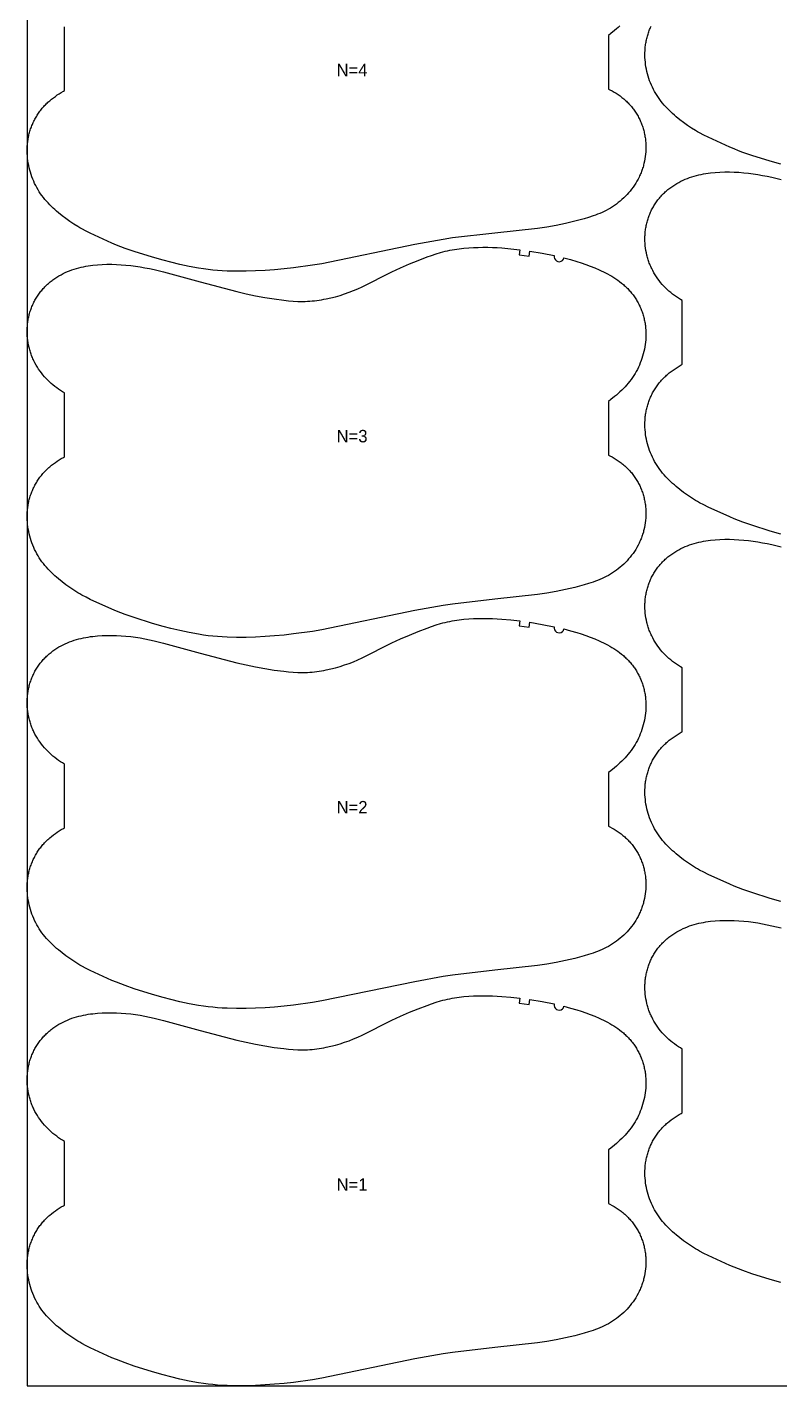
# Model space of a CAD drawing. Header units: inches. Extents: x 0 to 1972, y 0 to 1090.
# Drawn here: x 0 to 302, y 0 to 545 of the extents above; entities that cross this region are included whole.
import ezdxf

# ---------------------------------------------------------------- set-up
doc = ezdxf.new("R2010")
doc.units = ezdxf.units.IN

msp = doc.modelspace()

# ---------------------------------------------------------------- linework, layer by layer
at = {"layer": '1'}
for points in [[(0.5, 0), (1971.9894, 0), (1971.9894, 1089.551), (0.5, 1089.551), (0.5, 0)], [(211.9463, 453.1876), (211.903, 452.5666), (212.0529, 451.9623), (212.3812, 451.4334), (212.8563, 451.0311), (213.4321, 450.7943), (214.0528, 450.7461), (214.6583, 450.8911), (215.1898, 451.2152), (215.5959, 451.6871), (215.8372, 452.261), (218.407, 451.5745), (220.961, 450.8297), (222.7823, 450.2577), (224.5914, 449.6486), (226.3848, 448.9965), (228.159, 448.2951), (229.9105, 447.5387), (230.7764, 447.1383), (231.6349, 446.7225), (232.4856, 446.2906), (233.3279, 445.8422), (234.1612, 445.3766), (234.9849, 444.8933), (235.7984, 444.3918), (236.5998, 443.8709), (237.3872, 443.3298), (238.1588, 442.7675), (238.9125, 442.1828), (239.6466, 441.5747), (240.0056, 441.2616), (240.3589, 440.9423), (240.7064, 440.6167), (241.0477, 440.2845), (241.3827, 439.9458), (241.7112, 439.6007), (242.0332, 439.2493), (242.3485, 438.8918), (242.6571, 438.5282), (242.9589, 438.1589), (243.2539, 437.7839), (243.5419, 437.4034), (243.8228, 437.0176), (244.0966, 436.6266), (244.3632, 436.2305), (244.6225, 435.8296), (244.8745, 435.424), (245.1189, 435.0138), (245.3559, 434.5992), (245.5852, 434.1803), (245.8067, 433.7574), (246.0206, 433.3305), (246.2265, 432.8999), (246.4246, 432.4656), (246.6148, 432.0278), (246.7969, 431.5866), (246.9709, 431.1423), (247.1368, 430.6949), (247.2945, 430.2446), (247.444, 429.7915), (247.5851, 429.3359), (247.7178, 428.8777), (247.8421, 428.4173), (247.9579, 427.9547), (248.0651, 427.4901), (248.1637, 427.0236), (248.2537, 426.5554), (248.335, 426.0856), (248.4077, 425.6144), (248.472, 425.1419), (248.5279, 424.6683), (248.5754, 424.1937), (248.6458, 423.2422), (248.6836, 422.2886), (248.6894, 421.3341), (248.6638, 420.3798), (248.6074, 419.427), (248.5206, 418.4768), (248.404, 417.5299), (248.2579, 416.5872), (248.0829, 415.6494), (247.8792, 414.7171), (247.6475, 413.7913), (247.388, 412.8725), (247.1012, 411.9616), (246.7875, 411.0594), (246.447, 410.167), (246.0795, 409.2854), (245.6851, 408.4159), (245.2637, 407.5597), (244.8153, 406.7178), (244.3398, 405.8915), (243.8372, 405.082), (243.3078, 404.29), (242.7529, 403.5156), (242.1743, 402.7582), (241.5734, 402.0176), (240.9521, 401.2932), (240.3119, 400.5849), (239.6545, 399.8921), (238.9816, 399.2145), (238.2947, 398.5517), (237.5947, 397.9031), (236.8822, 397.2684), (236.1581, 396.6469), (234.6778, 395.4418), (233.6894, 394.6879), (233.6894, 373.1435), (234.2608, 372.8697), (235.1074, 372.4298), (235.9394, 371.9621), (236.7554, 371.4666), (237.554, 370.9436), (237.9463, 370.6719), (238.3339, 370.3934), (238.7164, 370.1081), (239.0937, 369.816), (239.4656, 369.5173), (239.832, 369.2119), (240.1928, 368.8998), (240.5476, 368.5811), (240.8964, 368.2559), (241.239, 367.924), (241.5752, 367.5856), (241.9049, 367.2408), (242.228, 366.8898), (242.5444, 366.5326), (242.8539, 366.1695), (243.1564, 365.8005), (243.4518, 365.4257), (243.74, 365.0454), (244.0209, 364.6597), (244.2943, 364.2687), (244.5601, 363.8725), (244.8183, 363.4712), (245.0686, 363.0651), (245.311, 362.6542), (245.5454, 362.2388), (245.7716, 361.8188), (245.9895, 361.3945), (246.1991, 360.9661), (246.4004, 360.5337), (246.5933, 360.0974), (246.7778, 359.6575), (246.954, 359.2142), (247.1217, 358.7676), (247.281, 358.3178), (247.4318, 357.8652), (247.5742, 357.4097), (247.708, 356.9517), (247.8333, 356.4912), (247.9501, 356.0286), (248.0583, 355.5638), (248.158, 355.0972), (248.249, 354.6288), (248.3314, 354.1589), (248.4051, 353.6877), (248.4704, 353.2151), (248.527, 352.7415), (248.5752, 352.2669), (248.6149, 351.7915), (248.6461, 351.3155), (248.6689, 350.8389), (248.6834, 350.362), (248.6894, 349.8849), (248.6766, 348.9305), (248.6307, 347.977), (248.5519, 347.0256), (248.4406, 346.0774), (248.2966, 345.1336), (248.1202, 344.1956), (247.9113, 343.2643), (247.7947, 342.8017), (247.6699, 342.3412), (247.5371, 341.8831), (247.3962, 341.4274), (247.2472, 340.9744), (247.0902, 340.5242), (246.925, 340.0769), (246.7518, 339.6327), (246.5706, 339.1917), (246.3814, 338.7541), (246.1844, 338.3198), (245.9797, 337.8892), (245.5477, 337.0387), (245.0864, 336.2035), (244.5969, 335.3842), (244.0801, 334.5816), (243.5369, 333.7965), (242.9685, 333.0295), (242.3758, 332.2815), (241.7594, 331.5529), (241.1203, 330.8444), (240.459, 330.1565), (239.7764, 329.4899), (239.0731, 328.845), (238.3499, 328.2224), (237.6076, 327.6227), (236.8468, 327.0465), (236.0686, 326.4939), (235.2739, 325.9652), (234.4636, 325.4607), (233.6386, 324.9806), (232.8001, 324.5251), (231.9488, 324.0944), (231.0858, 323.6888), (230.2121, 323.3081), (229.3287, 322.9504), (228.4368, 322.6134), (227.5376, 322.2949), (225.7218, 321.7039), (223.8906, 321.1592), (220.2059, 320.1592), (216.4956, 319.2678), (212.7597, 318.4846), (209.001, 317.8196), (205.2237, 317.2758), (188.1483, 315.4176), (171.082, 313.478), (167.3112, 312.8901), (156.0452, 310.8417), (118.6626, 303.1261), (114.8968, 302.5044), (107.3344, 301.4592), (103.5416, 301.0316), (99.7404, 300.6857), (95.9327, 300.4196), (92.1207, 300.2287), (88.3054, 300.1141), (84.488, 300.084), (80.6723, 300.1689), (78.7664, 300.265), (76.8629, 300.3997), (74.9626, 300.5736), (73.0664, 300.7874), (71.1751, 301.0414), (69.289, 301.3329), (65.5332, 302.0153), (61.8, 302.8102), (58.0883, 303.7002), (55.0075, 304.5055), (50.7272, 305.7204), (43.4492, 308.0237), (39.8393, 309.2678), (38.0488, 309.9277), (36.2726, 310.6232), (34.5131, 311.3588), (25.83, 315.3238), (24.119, 316.1681), (22.4338, 317.06), (21.6036, 317.5285), (20.7821, 318.0124), (19.1647, 319.0238), (17.5808, 320.0887), (16.0297, 321.2021), (14.5116, 322.3601), (13.0313, 323.5652), (12.3072, 324.1867), (11.5948, 324.8214), (10.8947, 325.47), (10.2078, 326.1328), (9.5349, 326.8104), (8.8775, 327.5032), (8.2373, 328.2115), (7.616, 328.9359), (7.0152, 329.6765), (6.4365, 330.4339), (5.8816, 331.2083), (5.3522, 332.0003), (4.8496, 332.8098), (4.3742, 333.6361), (3.9257, 334.478), (3.5043, 335.3342), (3.1099, 336.2037), (2.7425, 337.0853), (2.4019, 337.9777), (2.0882, 338.8799), (1.8015, 339.7908), (1.542, 340.7096), (1.3102, 341.6354), (1.1065, 342.5677), (0.9315, 343.5055), (0.7854, 344.4482), (0.6688, 345.3951), (0.582, 346.3453), (0.5256, 347.2981), (0.5, 348.2524), (0.5058, 349.2069), (0.5436, 350.1605), (0.614, 351.112), (0.6615, 351.5866), (0.7174, 352.0602), (0.7817, 352.5327), (0.8544, 353.0039), (0.9358, 353.4737), (1.0257, 353.9419), (1.1243, 354.4084), (1.2315, 354.873), (1.3473, 355.3356), (1.4716, 355.796), (1.6043, 356.2542), (1.7455, 356.7098), (1.8949, 357.1629), (2.0526, 357.6132), (2.2185, 358.0606), (2.3925, 358.5049), (2.5747, 358.9461), (2.7648, 359.3839), (2.9629, 359.8182), (3.1689, 360.2488), (3.3827, 360.6757), (3.6043, 361.0986), (3.8336, 361.5175), (4.0705, 361.9321), (4.315, 362.3423), (4.5669, 362.7479), (4.8262, 363.1488), (5.0928, 363.5449), (5.3666, 363.9359), (5.6475, 364.3217), (5.9355, 364.7022), (6.2305, 365.0772), (6.5323, 365.4465), (6.8409, 365.8101), (7.1563, 366.1676), (7.4782, 366.519), (7.8067, 366.8641), (8.1417, 367.2028), (8.483, 367.535), (8.8305, 367.8606), (9.1838, 368.1799), (9.5429, 368.493), (10.2769, 369.1011), (11.0306, 369.6858), (11.8022, 370.2481), (12.5897, 370.7892), (13.3911, 371.3101), (14.2045, 371.8116), (15.0282, 372.2949), (15.5, 372.5585), (15.5, 398.0918), (14.7259, 398.5424), (13.9156, 399.0469), (13.1208, 399.5756), (12.3426, 400.1282), (11.5818, 400.7044), (10.8395, 401.3041), (10.1163, 401.9267), (9.413, 402.5716), (8.7304, 403.2382), (8.0691, 403.9261), (7.43, 404.6346), (6.8137, 405.3632), (6.2209, 406.1112), (5.6525, 406.8782), (5.1094, 407.6633), (4.5925, 408.4659), (4.103, 409.2852), (3.6417, 410.1204), (3.2098, 410.9709), (3.0051, 411.4015), (2.808, 411.8358), (2.6189, 412.2734), (2.4376, 412.7144), (2.2644, 413.1586), (2.0992, 413.6059), (1.9422, 414.0561), (1.7932, 414.5091), (1.6523, 414.9648), (1.5195, 415.4229), (1.3948, 415.8834), (1.2781, 416.346), (1.0692, 417.2773), (0.8928, 418.2153), (0.7489, 419.1591), (0.6375, 420.1073), (0.5587, 421.0587), (0.5128, 422.0122), (0.5, 422.9666), (0.5061, 423.4437), (0.5205, 423.9206), (0.5433, 424.3972), (0.5745, 424.8732), (0.6142, 425.3486), (0.6624, 425.8232), (0.7191, 426.2968), (0.7843, 426.7694), (0.8581, 427.2406), (0.9405, 427.7105), (1.0315, 428.1789), (1.1311, 428.6455), (1.2393, 429.1103), (1.3561, 429.5729), (1.4814, 430.0334), (1.6152, 430.4914), (1.7576, 430.9469), (1.9084, 431.3995), (2.0677, 431.8493), (2.2354, 432.2959), (2.4116, 432.7392), (2.5961, 433.1791), (2.7891, 433.6154), (2.9903, 434.0478), (3.1999, 434.4762), (3.4178, 434.9005), (3.644, 435.3205), (3.8784, 435.7359), (4.1208, 436.1468), (4.3711, 436.5529), (4.6293, 436.9541), (4.8951, 437.3504), (5.1685, 437.7414), (5.4494, 438.1271), (5.7376, 438.5074), (6.033, 438.8822), (6.3355, 439.2512), (6.645, 439.6143), (6.9614, 439.9715), (7.2845, 440.3225), (7.6142, 440.6673), (7.9504, 441.0057), (8.293, 441.3376), (8.6418, 441.6628), (8.9967, 441.9815), (9.3574, 442.2936), (9.7238, 442.599), (10.0957, 442.8977), (10.4731, 443.1898), (10.8556, 443.4751), (11.2431, 443.7536), (11.6354, 444.0253), (12.4341, 444.5483), (13.25, 445.0438), (14.082, 445.5115), (14.9287, 445.9514), (15.7889, 446.3637), (16.6617, 446.7486), (17.546, 447.1066), (18.4407, 447.4378), (19.3448, 447.7427), (20.2572, 448.0216), (21.1769, 448.2748), (22.103, 448.5027), (23.0346, 448.7065), (23.9711, 448.8874), (24.9118, 449.0469), (25.8562, 449.186), (26.8035, 449.3062), (28.7042, 449.4948), (30.6092, 449.6214), (32.5165, 449.6886), (34.4246, 449.6974), (36.3318, 449.6491), (38.2368, 449.5452), (40.1388, 449.3895), (42.0367, 449.1863), (43.9299, 448.94), (45.8175, 448.6542), (47.6985, 448.3289), (49.5717, 447.9633), (51.4361, 447.5569), (55.139, 446.6339), (69.8666, 442.6071), (84.6332, 438.7253), (88.3564, 437.884), (92.0957, 437.1174), (95.8488, 436.4222), (99.6144, 435.8009), (103.3967, 435.2881), (105.2955, 435.0865), (107.1984, 434.9334), (109.1041, 434.8395), (110.0576, 434.818), (111.0112, 434.8154), (111.9647, 434.8326), (112.9179, 434.8695), (113.8703, 434.9258), (114.8215, 435.0012), (115.7712, 435.0952), (116.719, 435.2074), (117.6645, 435.3376), (118.6074, 435.4853), (119.5472, 435.6502), (120.4839, 435.8317), (122.3472, 436.2429), (124.1963, 436.7151), (126.0303, 437.2443), (127.8481, 437.8276), (129.6476, 438.4644), (131.4267, 439.1549), (133.1832, 439.8995), (134.9164, 440.6961), (146.831, 446.7396), (150.2963, 448.3391), (153.8038, 449.8455), (157.3419, 451.2764), (160.9131, 452.6246), (162.7133, 453.2616), (164.5255, 453.8622), (166.3521, 454.4136), (167.2715, 454.6671), (168.1953, 454.9035), (169.1237, 455.1218), (170.0563, 455.322), (170.9929, 455.5047), (171.9328, 455.6702), (173.8211, 455.9517), (175.7176, 456.1704), (177.6193, 456.3303), (179.5245, 456.4374), (181.4321, 456.4979), (183.3408, 456.518), (185.2494, 456.503), (187.1573, 456.4531), (189.0637, 456.3677), (190.968, 456.246), (194.5606, 455.9217), (198.1446, 455.5042), (197.8947, 453.5199), (201.8218, 452.9905), (202.1088, 454.9698), (207.036, 454.1252), (211.9463, 453.1876)], [(211.9463, 304.3956), (211.903, 303.7746), (212.0529, 303.1703), (212.3812, 302.6414), (212.8563, 302.2391), (213.4321, 302.0023), (214.0528, 301.9541), (214.6583, 302.0991), (215.1898, 302.4232), (215.5959, 302.8951), (215.8372, 303.469), (218.407, 302.7825), (220.961, 302.0377), (222.7823, 301.4657), (224.5914, 300.8566), (226.3848, 300.2045), (228.159, 299.5031), (229.9105, 298.7467), (230.7764, 298.3463), (231.6349, 297.9305), (232.4856, 297.4986), (233.3279, 297.0502), (234.1612, 296.5846), (234.9849, 296.1013), (235.7984, 295.5998), (236.5998, 295.0789), (237.3872, 294.5378), (238.1588, 293.9755), (238.9125, 293.3908), (239.6466, 292.7827), (240.0056, 292.4696), (240.3589, 292.1503), (240.7064, 291.8247), (241.0477, 291.4925), (241.3827, 291.1538), (241.7112, 290.8087), (242.0332, 290.4573), (242.3485, 290.0998), (242.6571, 289.7362), (242.9589, 289.3669), (243.2539, 288.9919), (243.5419, 288.6114), (243.8228, 288.2256), (244.0966, 287.8346), (244.3632, 287.4385), (244.6225, 287.0376), (244.8745, 286.632), (245.1189, 286.2218), (245.3559, 285.8072), (245.5852, 285.3883), (245.8067, 284.9654), (246.0206, 284.5385), (246.2265, 284.1079), (246.4246, 283.6736), (246.6148, 283.2358), (246.7969, 282.7946), (246.9709, 282.3503), (247.1368, 281.9029), (247.2945, 281.4526), (247.444, 280.9995), (247.5851, 280.5439), (247.7178, 280.0857), (247.8421, 279.6253), (247.9579, 279.1627), (248.0651, 278.6981), (248.1637, 278.2316), (248.2537, 277.7634), (248.335, 277.2936), (248.4077, 276.8224), (248.472, 276.3499), (248.5279, 275.8763), (248.5754, 275.4017), (248.6458, 274.4502), (248.6836, 273.4966), (248.6894, 272.5421), (248.6638, 271.5878), (248.6074, 270.635), (248.5206, 269.6848), (248.404, 268.7379), (248.2579, 267.7952), (248.0829, 266.8574), (247.8792, 265.9251), (247.6475, 264.9993), (247.388, 264.0805), (247.1012, 263.1696), (246.7875, 262.2674), (246.447, 261.375), (246.0795, 260.4934), (245.6851, 259.6239), (245.2637, 258.7677), (244.8153, 257.9258), (244.3398, 257.0995), (243.8372, 256.29), (243.3078, 255.498), (242.7529, 254.7236), (242.1743, 253.9662), (241.5734, 253.2256), (240.9521, 252.5012), (240.3119, 251.7929), (239.6545, 251.1001), (238.9816, 250.4225), (238.2947, 249.7597), (237.5947, 249.1111), (236.8822, 248.4764), (236.1581, 247.8549), (234.6778, 246.6498), (233.6894, 245.8959), (233.6894, 224.3515), (234.2608, 224.0777), (235.1074, 223.6378), (235.9394, 223.1701), (236.7554, 222.6746), (237.554, 222.1516), (237.9463, 221.8799), (238.3339, 221.6014), (238.7164, 221.3161), (239.0937, 221.024), (239.4656, 220.7253), (239.832, 220.4199), (240.1928, 220.1078), (240.5476, 219.7891), (240.8964, 219.4639), (241.239, 219.132), (241.5752, 218.7936), (241.9049, 218.4488), (242.228, 218.0978), (242.5444, 217.7406), (242.8539, 217.3775), (243.1564, 217.0085), (243.4518, 216.6337), (243.74, 216.2534), (244.0209, 215.8677), (244.2943, 215.4767), (244.5601, 215.0805), (244.8183, 214.6792), (245.0686, 214.2731), (245.311, 213.8622), (245.5454, 213.4468), (245.7716, 213.0268), (245.9895, 212.6025), (246.1991, 212.1741), (246.4004, 211.7417), (246.5933, 211.3054), (246.7778, 210.8655), (246.954, 210.4222), (247.1217, 209.9756), (247.281, 209.5258), (247.4318, 209.0732), (247.5742, 208.6177), (247.708, 208.1597), (247.8333, 207.6992), (247.9501, 207.2366), (248.0583, 206.7718), (248.158, 206.3052), (248.249, 205.8368), (248.3314, 205.3669), (248.4051, 204.8957), (248.4704, 204.4231), (248.527, 203.9495), (248.5752, 203.4749), (248.6149, 202.9995), (248.6461, 202.5235), (248.6689, 202.0469), (248.6834, 201.57), (248.6894, 201.0929), (248.6766, 200.1385), (248.6307, 199.185), (248.5519, 198.2336), (248.4406, 197.2854), (248.2966, 196.3416), (248.1202, 195.4036), (247.9113, 194.4723), (247.7947, 194.0097), (247.6699, 193.5492), (247.5371, 193.0911), (247.3962, 192.6354), (247.2472, 192.1824), (247.0902, 191.7322), (246.925, 191.2849), (246.7518, 190.8407), (246.5706, 190.3997), (246.3814, 189.9621), (246.1844, 189.5278), (245.9797, 189.0972), (245.5477, 188.2467), (245.0864, 187.4115), (244.5969, 186.5922), (244.0801, 185.7896), (243.5369, 185.0045), (242.9685, 184.2375), (242.3758, 183.4895), (241.7594, 182.7609), (241.1203, 182.0524), (240.459, 181.3645), (239.7764, 180.6979), (239.0731, 180.053), (238.3499, 179.4304), (237.6076, 178.8307), (236.8468, 178.2545), (236.0686, 177.7019), (235.2739, 177.1732), (234.4636, 176.6687), (233.6386, 176.1886), (232.8001, 175.7331), (231.9488, 175.3024), (231.0858, 174.8968), (230.2121, 174.5161), (229.3287, 174.1584), (228.4368, 173.8214), (227.5376, 173.5029), (225.7218, 172.9119), (223.8906, 172.3672), (220.2059, 171.3672), (216.4956, 170.4758), (212.7597, 169.6926), (209.001, 169.0276), (205.2237, 168.4838), (188.1483, 166.6256), (171.082, 164.686), (167.3112, 164.0981), (156.0452, 162.0497), (118.6626, 154.3341), (114.8968, 153.7124), (107.3344, 152.6672), (103.5416, 152.2396), (99.7404, 151.8937), (95.9327, 151.6276), (92.1207, 151.4367), (88.3054, 151.3221), (84.488, 151.292), (80.6723, 151.3769), (78.7664, 151.473), (76.8629, 151.6077), (74.9626, 151.7816), (73.0664, 151.9954), (71.1751, 152.2494), (69.289, 152.5409), (65.5332, 153.2233), (61.8, 154.0182), (58.0883, 154.9082), (55.0075, 155.7135), (50.7272, 156.9284), (43.4492, 159.2317), (39.8393, 160.4758), (38.0488, 161.1357), (36.2726, 161.8312), (34.5131, 162.5668), (25.83, 166.5318), (24.119, 167.3761), (22.4338, 168.268), (21.6036, 168.7365), (20.7821, 169.2204), (19.1647, 170.2318), (17.5808, 171.2967), (16.0297, 172.4101), (14.5116, 173.5681), (13.0313, 174.7732), (12.3072, 175.3947), (11.5948, 176.0294), (10.8947, 176.678), (10.2078, 177.3408), (9.5349, 178.0184), (8.8775, 178.7112), (8.2373, 179.4195), (7.616, 180.1439), (7.0152, 180.8845), (6.4365, 181.6419), (5.8816, 182.4163), (5.3522, 183.2083), (4.8496, 184.0178), (4.3742, 184.8441), (3.9257, 185.686), (3.5043, 186.5422), (3.1099, 187.4117), (2.7425, 188.2933), (2.4019, 189.1857), (2.0882, 190.0879), (1.8015, 190.9988), (1.542, 191.9176), (1.3102, 192.8434), (1.1065, 193.7757), (0.9315, 194.7135), (0.7854, 195.6562), (0.6688, 196.6031), (0.582, 197.5533), (0.5256, 198.5061), (0.5, 199.4604), (0.5058, 200.4149), (0.5436, 201.3685), (0.614, 202.32), (0.6615, 202.7946), (0.7174, 203.2682), (0.7817, 203.7407), (0.8544, 204.2119), (0.9358, 204.6817), (1.0257, 205.1499), (1.1243, 205.6164), (1.2315, 206.081), (1.3473, 206.5436), (1.4716, 207.004), (1.6043, 207.4622), (1.7455, 207.9178), (1.8949, 208.3709), (2.0526, 208.8212), (2.2185, 209.2686), (2.3925, 209.7129), (2.5747, 210.1541), (2.7648, 210.5919), (2.9629, 211.0262), (3.1689, 211.4568), (3.3827, 211.8837), (3.6043, 212.3066), (3.8336, 212.7255), (4.0705, 213.1401), (4.315, 213.5503), (4.5669, 213.9559), (4.8262, 214.3568), (5.0928, 214.7529), (5.3666, 215.1439), (5.6475, 215.5297), (5.9355, 215.9102), (6.2305, 216.2852), (6.5323, 216.6545), (6.8409, 217.0181), (7.1563, 217.3756), (7.4782, 217.727), (7.8067, 218.0721), (8.1417, 218.4108), (8.483, 218.743), (8.8305, 219.0686), (9.1838, 219.3879), (9.5429, 219.701), (10.2769, 220.3091), (11.0306, 220.8938), (11.8022, 221.4561), (12.5897, 221.9972), (13.3911, 222.5181), (14.2045, 223.0196), (15.0282, 223.5029), (15.5, 223.7665), (15.5, 249.2998), (14.7259, 249.7504), (13.9156, 250.2549), (13.1208, 250.7836), (12.3426, 251.3362), (11.5818, 251.9124), (10.8395, 252.5121), (10.1163, 253.1347), (9.413, 253.7796), (8.7304, 254.4462), (8.0691, 255.1341), (7.43, 255.8426), (6.8137, 256.5712), (6.2209, 257.3192), (5.6525, 258.0862), (5.1094, 258.8713), (4.5925, 259.6739), (4.103, 260.4932), (3.6417, 261.3284), (3.2098, 262.1789), (3.0051, 262.6095), (2.808, 263.0438), (2.6189, 263.4814), (2.4376, 263.9224), (2.2644, 264.3666), (2.0992, 264.8139), (1.9422, 265.2641), (1.7932, 265.7171), (1.6523, 266.1728), (1.5195, 266.6309), (1.3948, 267.0914), (1.2781, 267.554), (1.0692, 268.4853), (0.8928, 269.4233), (0.7489, 270.3671), (0.6375, 271.3153), (0.5587, 272.2667), (0.5128, 273.2202), (0.5, 274.1746), (0.5061, 274.6517), (0.5205, 275.1286), (0.5433, 275.6052), (0.5745, 276.0812), (0.6142, 276.5566), (0.6624, 277.0312), (0.7191, 277.5048), (0.7843, 277.9774), (0.8581, 278.4486), (0.9405, 278.9185), (1.0315, 279.3869), (1.1311, 279.8535), (1.2393, 280.3183), (1.3561, 280.7809), (1.4814, 281.2414), (1.6152, 281.6994), (1.7576, 282.1549), (1.9084, 282.6075), (2.0677, 283.0573), (2.2354, 283.5039), (2.4116, 283.9472), (2.5961, 284.3871), (2.7891, 284.8234), (2.9903, 285.2558), (3.1999, 285.6842), (3.4178, 286.1085), (3.644, 286.5285), (3.8784, 286.9439), (4.1208, 287.3548), (4.3711, 287.7609), (4.6293, 288.1621), (4.8951, 288.5584), (5.1685, 288.9494), (5.4494, 289.3351), (5.7376, 289.7154), (6.033, 290.0902), (6.3355, 290.4592), (6.645, 290.8223), (6.9614, 291.1795), (7.2845, 291.5305), (7.6142, 291.8753), (7.9504, 292.2137), (8.293, 292.5456), (8.6418, 292.8708), (8.9967, 293.1895), (9.3574, 293.5016), (9.7238, 293.807), (10.0957, 294.1057), (10.4731, 294.3978), (10.8556, 294.6831), (11.2431, 294.9616), (11.6354, 295.2333), (12.4341, 295.7563), (13.25, 296.2518), (14.082, 296.7195), (14.9287, 297.1594), (15.7889, 297.5717), (16.6617, 297.9566), (17.546, 298.3146), (18.4407, 298.6458), (19.3448, 298.9507), (20.2572, 299.2296), (21.1769, 299.4828), (22.103, 299.7107), (23.0346, 299.9145), (23.9711, 300.0954), (24.9118, 300.2549), (25.8562, 300.394), (26.8035, 300.5142), (28.7042, 300.7028), (30.6092, 300.8294), (32.5165, 300.8966), (34.4246, 300.9054), (36.3318, 300.8571), (38.2368, 300.7532), (40.1388, 300.5975), (42.0367, 300.3943), (43.9299, 300.148), (45.8175, 299.8622), (47.6985, 299.5369), (49.5717, 299.1713), (51.4361, 298.7649), (55.139, 297.8419), (69.8666, 293.8151), (84.6332, 289.9333), (88.3564, 289.092), (92.0957, 288.3254), (95.8488, 287.6302), (99.6144, 287.0089), (103.3967, 286.4961), (105.2955, 286.2945), (107.1984, 286.1414), (109.1041, 286.0475), (110.0576, 286.026), (111.0112, 286.0234), (111.9647, 286.0406), (112.9179, 286.0775), (113.8703, 286.1338), (114.8215, 286.2092), (115.7712, 286.3032), (116.719, 286.4154), (117.6645, 286.5456), (118.6074, 286.6933), (119.5472, 286.8582), (120.4839, 287.0397), (122.3472, 287.4509), (124.1963, 287.9231), (126.0303, 288.4523), (127.8481, 289.0356), (129.6476, 289.6724), (131.4267, 290.3629), (133.1832, 291.1075), (134.9164, 291.9041), (146.831, 297.9476), (150.2963, 299.5471), (153.8038, 301.0535), (157.3419, 302.4844), (160.9131, 303.8326), (162.7133, 304.4696), (164.5255, 305.0702), (166.3521, 305.6216), (167.2715, 305.8751), (168.1953, 306.1115), (169.1237, 306.3298), (170.0563, 306.53), (170.9929, 306.7127), (171.9328, 306.8782), (173.8211, 307.1597), (175.7176, 307.3784), (177.6193, 307.5383), (179.5245, 307.6454), (181.4321, 307.7059), (183.3408, 307.726), (185.2494, 307.711), (187.1573, 307.6611), (189.0637, 307.5757), (190.968, 307.454), (194.5606, 307.1297), (198.1446, 306.7122), (197.8947, 304.7279), (201.8218, 304.1985), (202.1088, 306.1778), (207.036, 305.3332), (211.9463, 304.3956)], [(211.9463, 153.1036), (211.903, 152.4826), (212.0529, 151.8783), (212.3812, 151.3494), (212.8563, 150.9471), (213.4321, 150.7103), (214.0528, 150.6621), (214.6583, 150.8071), (215.1898, 151.1312), (215.5959, 151.6031), (215.8372, 152.177), (218.407, 151.4905), (220.961, 150.7457), (222.7823, 150.1737), (224.5914, 149.5646), (226.3848, 148.9125), (228.159, 148.2111), (229.9105, 147.4547), (230.7764, 147.0543), (231.6349, 146.6385), (232.4856, 146.2066), (233.3279, 145.7582), (234.1612, 145.2926), (234.9849, 144.8093), (235.7984, 144.3078), (236.5998, 143.7869), (237.3872, 143.2458), (238.1588, 142.6835), (238.9125, 142.0988), (239.6466, 141.4907), (240.0056, 141.1776), (240.3589, 140.8583), (240.7064, 140.5327), (241.0477, 140.2005), (241.3827, 139.8618), (241.7112, 139.5167), (242.0332, 139.1653), (242.3485, 138.8078), (242.6571, 138.4442), (242.9589, 138.0749), (243.2539, 137.6999), (243.5419, 137.3194), (243.8228, 136.9336), (244.0966, 136.5426), (244.3632, 136.1465), (244.6225, 135.7456), (244.8745, 135.34), (245.1189, 134.9298), (245.3559, 134.5152), (245.5852, 134.0963), (245.8067, 133.6734), (246.0206, 133.2465), (246.2265, 132.8159), (246.4246, 132.3816), (246.6148, 131.9438), (246.7969, 131.5026), (246.9709, 131.0583), (247.1368, 130.6109), (247.2945, 130.1606), (247.444, 129.7075), (247.5851, 129.2519), (247.7178, 128.7937), (247.8421, 128.3333), (247.9579, 127.8707), (248.0651, 127.4061), (248.1637, 126.9396), (248.2537, 126.4714), (248.335, 126.0016), (248.4077, 125.5304), (248.472, 125.0579), (248.5279, 124.5843), (248.5754, 124.1097), (248.6458, 123.1582), (248.6836, 122.2046), (248.6894, 121.2501), (248.6638, 120.2958), (248.6074, 119.343), (248.5206, 118.3928), (248.404, 117.4459), (248.2579, 116.5032), (248.0829, 115.5654), (247.8792, 114.6331), (247.6475, 113.7073), (247.388, 112.7885), (247.1012, 111.8776), (246.7875, 110.9754), (246.447, 110.083), (246.0795, 109.2014), (245.6851, 108.3319), (245.2637, 107.4757), (244.8153, 106.6338), (244.3398, 105.8075), (243.8372, 104.998), (243.3078, 104.206), (242.7529, 103.4316), (242.1743, 102.6742), (241.5734, 101.9336), (240.9521, 101.2092), (240.3119, 100.5009), (239.6545, 99.8081), (238.9816, 99.1305), (238.2947, 98.4677), (237.5947, 97.8191), (236.8822, 97.1844), (236.1581, 96.5629), (234.6778, 95.3578), (233.6894, 94.6039), (233.6894, 73.0595), (234.2608, 72.7857), (235.1074, 72.3458), (235.9394, 71.8781), (236.7554, 71.3826), (237.554, 70.8596), (237.9463, 70.5879), (238.3339, 70.3094), (238.7164, 70.0241), (239.0937, 69.732), (239.4656, 69.4333), (239.832, 69.1279), (240.1928, 68.8158), (240.5476, 68.4971), (240.8964, 68.1719), (241.239, 67.84), (241.5752, 67.5016), (241.9049, 67.1568), (242.228, 66.8058), (242.5444, 66.4486), (242.8539, 66.0855), (243.1564, 65.7165), (243.4518, 65.3417), (243.74, 64.9614), (244.0209, 64.5757), (244.2943, 64.1847), (244.5601, 63.7885), (244.8183, 63.3872), (245.0686, 62.9811), (245.311, 62.5702), (245.5454, 62.1548), (245.7716, 61.7348), (245.9895, 61.3105), (246.1991, 60.8821), (246.4004, 60.4497), (246.5933, 60.0134), (246.7778, 59.5735), (246.954, 59.1302), (247.1217, 58.6836), (247.281, 58.2338), (247.4318, 57.7812), (247.5742, 57.3257), (247.708, 56.8677), (247.8333, 56.4072), (247.9501, 55.9446), (248.0583, 55.4798), (248.158, 55.0132), (248.249, 54.5448), (248.3314, 54.0749), (248.4051, 53.6037), (248.4704, 53.1311), (248.527, 52.6575), (248.5752, 52.1829), (248.6149, 51.7075), (248.6461, 51.2315), (248.6689, 50.7549), (248.6834, 50.278), (248.6894, 49.8009), (248.6766, 48.8465), (248.6307, 47.893), (248.5519, 46.9416), (248.4406, 45.9934), (248.2966, 45.0496), (248.1202, 44.1116), (247.9113, 43.1803), (247.7947, 42.7177), (247.6699, 42.2572), (247.5371, 41.7991), (247.3962, 41.3434), (247.2472, 40.8904), (247.0902, 40.4402), (246.925, 39.9929), (246.7518, 39.5487), (246.5706, 39.1077), (246.3814, 38.6701), (246.1844, 38.2358), (245.9797, 37.8052), (245.5477, 36.9547), (245.0864, 36.1195), (244.5969, 35.3002), (244.0801, 34.4976), (243.5369, 33.7125), (242.9685, 32.9455), (242.3758, 32.1975), (241.7594, 31.4689), (241.1203, 30.7604), (240.459, 30.0725), (239.7764, 29.4059), (239.0731, 28.761), (238.3499, 28.1384), (237.6076, 27.5387), (236.8468, 26.9625), (236.0686, 26.4099), (235.2739, 25.8812), (234.4636, 25.3767), (233.6386, 24.8966), (232.8001, 24.4411), (231.9488, 24.0104), (231.0858, 23.6048), (230.2121, 23.2241), (229.3287, 22.8664), (228.4368, 22.5294), (227.5376, 22.2109), (225.7218, 21.6199), (223.8906, 21.0752), (220.2059, 20.0752), (216.4956, 19.1838), (212.7597, 18.4006), (209.001, 17.7356), (205.2237, 17.1918), (188.1483, 15.3336), (171.082, 13.394), (167.3112, 12.8061), (156.0452, 10.7577), (118.6626, 3.0421), (114.8968, 2.4204), (107.3344, 1.3752), (103.5416, 0.9476), (99.7404, 0.6017), (95.9327, 0.3356), (92.1207, 0.1447), (88.3054, 0.0301), (84.488, 0), (80.6723, 0.0849), (78.7664, 0.181), (76.8629, 0.3157), (74.9626, 0.4896), (73.0664, 0.7034), (71.1751, 0.9574), (69.289, 1.2489), (65.5332, 1.9313), (61.8, 2.7262), (58.0883, 3.6162), (55.0075, 4.4215), (50.7272, 5.6364), (43.4492, 7.9397), (39.8393, 9.1838), (38.0488, 9.8437), (36.2726, 10.5392), (34.5131, 11.2748), (25.83, 15.2398), (24.119, 16.0841), (22.4338, 16.976), (21.6036, 17.4445), (20.7821, 17.9284), (19.1647, 18.9398), (17.5808, 20.0047), (16.0297, 21.1181), (14.5116, 22.2761), (13.0313, 23.4812), (12.3072, 24.1027), (11.5948, 24.7374), (10.8947, 25.386), (10.2078, 26.0488), (9.5349, 26.7264), (8.8775, 27.4192), (8.2373, 28.1275), (7.616, 28.8519), (7.0152, 29.5925), (6.4365, 30.3499), (5.8816, 31.1243), (5.3522, 31.9163), (4.8496, 32.7258), (4.3742, 33.5521), (3.9257, 34.394), (3.5043, 35.2502), (3.1099, 36.1197), (2.7425, 37.0013), (2.4019, 37.8937), (2.0882, 38.7959), (1.8015, 39.7068), (1.542, 40.6256), (1.3102, 41.5514), (1.1065, 42.4837), (0.9315, 43.4215), (0.7854, 44.3642), (0.6688, 45.3111), (0.582, 46.2613), (0.5256, 47.2141), (0.5, 48.1684), (0.5058, 49.1229), (0.5436, 50.0765), (0.614, 51.028), (0.6615, 51.5026), (0.7174, 51.9762), (0.7817, 52.4487), (0.8544, 52.9199), (0.9358, 53.3897), (1.0257, 53.8579), (1.1243, 54.3244), (1.2315, 54.789), (1.3473, 55.2516), (1.4716, 55.712), (1.6043, 56.1702), (1.7455, 56.6258), (1.8949, 57.0789), (2.0526, 57.5292), (2.2185, 57.9766), (2.3925, 58.4209), (2.5747, 58.8621), (2.7648, 59.2999), (2.9629, 59.7342), (3.1689, 60.1648), (3.3827, 60.5917), (3.6043, 61.0146), (3.8336, 61.4335), (4.0705, 61.8481), (4.315, 62.2583), (4.5669, 62.6639), (4.8262, 63.0648), (5.0928, 63.4609), (5.3666, 63.8519), (5.6475, 64.2377), (5.9355, 64.6182), (6.2305, 64.9932), (6.5323, 65.3625), (6.8409, 65.7261), (7.1563, 66.0836), (7.4782, 66.435), (7.8067, 66.7801), (8.1417, 67.1188), (8.483, 67.451), (8.8305, 67.7766), (9.1838, 68.0959), (9.5429, 68.409), (10.2769, 69.0171), (11.0306, 69.6018), (11.8022, 70.1641), (12.5897, 70.7052), (13.3911, 71.2261), (14.2045, 71.7276), (15.0282, 72.2109), (15.5, 72.4745), (15.5, 98.0078), (14.7259, 98.4584), (13.9156, 98.9629), (13.1208, 99.4916), (12.3426, 100.0442), (11.5818, 100.6204), (10.8395, 101.2201), (10.1163, 101.8427), (9.413, 102.4876), (8.7304, 103.1542), (8.0691, 103.8421), (7.43, 104.5506), (6.8137, 105.2792), (6.2209, 106.0272), (5.6525, 106.7942), (5.1094, 107.5793), (4.5925, 108.3819), (4.103, 109.2012), (3.6417, 110.0364), (3.2098, 110.8869), (3.0051, 111.3175), (2.808, 111.7518), (2.6189, 112.1894), (2.4376, 112.6304), (2.2644, 113.0746), (2.0992, 113.5219), (1.9422, 113.9721), (1.7932, 114.4251), (1.6523, 114.8808), (1.5195, 115.3389), (1.3948, 115.7994), (1.2781, 116.262), (1.0692, 117.1933), (0.8928, 118.1313), (0.7489, 119.0751), (0.6375, 120.0233), (0.5587, 120.9747), (0.5128, 121.9282), (0.5, 122.8826), (0.5061, 123.3597), (0.5205, 123.8366), (0.5433, 124.3132), (0.5745, 124.7892), (0.6142, 125.2646), (0.6624, 125.7392), (0.7191, 126.2128), (0.7843, 126.6854), (0.8581, 127.1566), (0.9405, 127.6265), (1.0315, 128.0949), (1.1311, 128.5615), (1.2393, 129.0263), (1.3561, 129.4889), (1.4814, 129.9494), (1.6152, 130.4074), (1.7576, 130.8629), (1.9084, 131.3155), (2.0677, 131.7653), (2.2354, 132.2119), (2.4116, 132.6552), (2.5961, 133.0951), (2.7891, 133.5314), (2.9903, 133.9638), (3.1999, 134.3922), (3.4178, 134.8165), (3.644, 135.2365), (3.8784, 135.6519), (4.1208, 136.0628), (4.3711, 136.4689), (4.6293, 136.8701), (4.8951, 137.2664), (5.1685, 137.6574), (5.4494, 138.0431), (5.7376, 138.4234), (6.033, 138.7982), (6.3355, 139.1672), (6.645, 139.5303), (6.9614, 139.8875), (7.2845, 140.2385), (7.6142, 140.5833), (7.9504, 140.9217), (8.293, 141.2536), (8.6418, 141.5788), (8.9967, 141.8975), (9.3574, 142.2096), (9.7238, 142.515), (10.0957, 142.8137), (10.4731, 143.1058), (10.8556, 143.3911), (11.2431, 143.6696), (11.6354, 143.9413), (12.4341, 144.4643), (13.25, 144.9598), (14.082, 145.4275), (14.9287, 145.8674), (15.7889, 146.2797), (16.6617, 146.6646), (17.546, 147.0226), (18.4407, 147.3538), (19.3448, 147.6587), (20.2572, 147.9376), (21.1769, 148.1908), (22.103, 148.4187), (23.0346, 148.6225), (23.9711, 148.8034), (24.9118, 148.9629), (25.8562, 149.102), (26.8035, 149.2222), (28.7042, 149.4108), (30.6092, 149.5374), (32.5165, 149.6046), (34.4246, 149.6134), (36.3318, 149.5651), (38.2368, 149.4612), (40.1388, 149.3055), (42.0367, 149.1023), (43.9299, 148.856), (45.8175, 148.5702), (47.6985, 148.2449), (49.5717, 147.8793), (51.4361, 147.4729), (55.139, 146.5499), (69.8666, 142.5231), (84.6332, 138.6413), (88.3564, 137.8), (92.0957, 137.0334), (95.8488, 136.3382), (99.6144, 135.7169), (103.3967, 135.2041), (105.2955, 135.0025), (107.1984, 134.8494), (109.1041, 134.7555), (110.0576, 134.734), (111.0112, 134.7314), (111.9647, 134.7486), (112.9179, 134.7855), (113.8703, 134.8418), (114.8215, 134.9172), (115.7712, 135.0112), (116.719, 135.1234), (117.6645, 135.2536), (118.6074, 135.4013), (119.5472, 135.5662), (120.4839, 135.7477), (122.3472, 136.1589), (124.1963, 136.6311), (126.0303, 137.1603), (127.8481, 137.7436), (129.6476, 138.3804), (131.4267, 139.0709), (133.1832, 139.8155), (134.9164, 140.6121), (146.831, 146.6556), (150.2963, 148.2551), (153.8038, 149.7615), (157.3419, 151.1924), (160.9131, 152.5406), (162.7133, 153.1776), (164.5255, 153.7782), (166.3521, 154.3296), (167.2715, 154.5831), (168.1953, 154.8195), (169.1237, 155.0378), (170.0563, 155.238), (170.9929, 155.4207), (171.9328, 155.5862), (173.8211, 155.8677), (175.7176, 156.0864), (177.6193, 156.2463), (179.5245, 156.3534), (181.4321, 156.4139), (183.3408, 156.434), (185.2494, 156.419), (187.1573, 156.3691), (189.0637, 156.2837), (190.968, 156.162), (194.5606, 155.8377), (198.1446, 155.4202), (197.8947, 153.4359), (201.8218, 152.9065), (202.1088, 154.8858), (207.036, 154.0412), (211.9463, 153.1036)]]:
    msp.add_lwpolyline(points, close=True, dxfattribs=at)
for points in [[(238.2947, 545.3437), (237.5947, 544.6951), (236.8822, 544.0604), (236.1581, 543.4389), (234.6778, 542.2338), (233.6894, 541.4799), (233.6894, 519.9355), (234.2608, 519.6617), (235.1074, 519.2218), (235.9394, 518.7541), (236.7554, 518.2586), (237.554, 517.7356), (237.9463, 517.4639), (238.3339, 517.1854), (238.7164, 516.9001), (239.0937, 516.608), (239.4656, 516.3093), (239.832, 516.0039), (240.1928, 515.6918), (240.5476, 515.3731), (240.8964, 515.0479), (241.239, 514.716), (241.5752, 514.3776), (241.9049, 514.0328), (242.228, 513.6818), (242.5444, 513.3246), (242.8539, 512.9615), (243.1564, 512.5925), (243.4518, 512.2177), (243.74, 511.8374), (244.0209, 511.4517), (244.2943, 511.0607), (244.5601, 510.6645), (244.8183, 510.2632), (245.0686, 509.8571), (245.311, 509.4462), (245.5454, 509.0308), (245.7716, 508.6108), (245.9895, 508.1865), (246.1991, 507.7581), (246.4004, 507.3257), (246.5933, 506.8894), (246.7778, 506.4495), (246.954, 506.0062), (247.1217, 505.5596), (247.281, 505.1098), (247.4318, 504.6572), (247.5742, 504.2017), (247.708, 503.7437), (247.8333, 503.2832), (247.9501, 502.8206), (248.0583, 502.3558), (248.158, 501.8892), (248.249, 501.4208), (248.3314, 500.9509), (248.4051, 500.4797), (248.4704, 500.0071), (248.527, 499.5335), (248.5752, 499.0589), (248.6149, 498.5835), (248.6461, 498.1075), (248.6689, 497.6309), (248.6834, 497.154), (248.6894, 496.6769), (248.6766, 495.7225), (248.6307, 494.769), (248.5519, 493.8176), (248.4406, 492.8694), (248.2966, 491.9256), (248.1202, 490.9876), (247.9113, 490.0563), (247.7947, 489.5937), (247.6699, 489.1332), (247.5371, 488.6751), (247.3962, 488.2194), (247.2472, 487.7664), (247.0902, 487.3162), (246.925, 486.8689), (246.7518, 486.4247), (246.5706, 485.9837), (246.3814, 485.5461), (246.1844, 485.1118), (245.9797, 484.6812), (245.5477, 483.8307), (245.0864, 482.9955), (244.5969, 482.1762), (244.0801, 481.3736), (243.5369, 480.5885), (242.9685, 479.8215), (242.3758, 479.0735), (241.7594, 478.3449), (241.1203, 477.6364), (240.459, 476.9485), (239.7764, 476.2819), (239.0731, 475.637), (238.3499, 475.0144), (237.6076, 474.4147), (236.8468, 473.8385), (236.0686, 473.2859), (235.2739, 472.7572), (234.4636, 472.2527), (233.6386, 471.7726), (232.8001, 471.3171), (231.9488, 470.8864), (231.0858, 470.4808), (230.2121, 470.1001), (229.3287, 469.7424), (228.4368, 469.4054), (227.5376, 469.0869), (225.7218, 468.4959), (223.8906, 467.9512), (220.2059, 466.9512), (216.4956, 466.0598), (212.7597, 465.2766), (209.001, 464.6116), (205.2237, 464.0678), (188.1483, 462.2096), (171.082, 460.27), (167.3112, 459.6821), (156.0452, 457.6337), (118.6626, 449.9181), (114.8968, 449.2964), (107.3344, 448.2512), (103.5416, 447.8236), (99.7404, 447.4777), (95.9327, 447.2116), (92.1207, 447.0207), (88.3054, 446.9061), (84.488, 446.876), (80.6723, 446.9609), (78.7664, 447.057), (76.8629, 447.1917), (74.9626, 447.3656), (73.0664, 447.5794), (71.1751, 447.8334), (69.289, 448.1249), (65.5332, 448.8073), (61.8, 449.6022), (58.0883, 450.4922), (55.0075, 451.2975), (50.7272, 452.5124), (43.4492, 454.8157), (39.8393, 456.0598), (38.0488, 456.7197), (36.2726, 457.4152), (34.5131, 458.1508), (25.83, 462.1158), (24.119, 462.9601), (22.4338, 463.852), (21.6036, 464.3205), (20.7821, 464.8044), (19.1647, 465.8158), (17.5808, 466.8807), (16.0297, 467.9941), (14.5116, 469.1521), (13.0313, 470.3572), (12.3072, 470.9787), (11.5948, 471.6134), (10.8947, 472.262), (10.2078, 472.9248), (9.5349, 473.6024), (8.8775, 474.2952), (8.2373, 475.0035), (7.616, 475.7279), (7.0152, 476.4685), (6.4365, 477.2259), (5.8816, 478.0003), (5.3522, 478.7923), (4.8496, 479.6018), (4.3742, 480.4281), (3.9257, 481.27), (3.5043, 482.1262), (3.1099, 482.9957), (2.7425, 483.8773), (2.4019, 484.7697), (2.0882, 485.6719), (1.8015, 486.5828), (1.542, 487.5016), (1.3102, 488.4274), (1.1065, 489.3597), (0.9315, 490.2975), (0.7854, 491.2402), (0.6688, 492.1871), (0.582, 493.1373), (0.5256, 494.0901), (0.5, 495.0444), (0.5058, 495.9989), (0.5436, 496.9525), (0.614, 497.904), (0.6615, 498.3786), (0.7174, 498.8522), (0.7817, 499.3247), (0.8544, 499.7959), (0.9358, 500.2657), (1.0257, 500.7339), (1.1243, 501.2004), (1.2315, 501.665), (1.3473, 502.1276), (1.4716, 502.588), (1.6043, 503.0462), (1.7455, 503.5018), (1.8949, 503.9549), (2.0526, 504.4052), (2.2185, 504.8526), (2.3925, 505.2969), (2.5747, 505.7381), (2.7648, 506.1759), (2.9629, 506.6102), (3.1689, 507.0408), (3.3827, 507.4677), (3.6043, 507.8906), (3.8336, 508.3095), (4.0705, 508.7241), (4.315, 509.1343), (4.5669, 509.5399), (4.8262, 509.9408), (5.0928, 510.3369), (5.3666, 510.7279), (5.6475, 511.1137), (5.9355, 511.4942), (6.2305, 511.8692), (6.5323, 512.2385), (6.8409, 512.6021), (7.1563, 512.9596), (7.4782, 513.311), (7.8067, 513.6561), (8.1417, 513.9948), (8.483, 514.327), (8.8305, 514.6526), (9.1838, 514.9719), (9.5429, 515.285), (10.2769, 515.8931), (11.0306, 516.4778), (11.8022, 517.0401), (12.5897, 517.5812), (13.3911, 518.1021), (14.2045, 518.6036), (15.0282, 519.0869), (15.5, 519.3505), (15.5, 544.8838)], [(302.8075, 489.8255), (298.5272, 491.0404), (291.2492, 493.3437), (287.6393, 494.5878), (285.8488, 495.2477), (284.0726, 495.9432), (282.3131, 496.6788), (273.63, 500.6438), (271.919, 501.4881), (270.2338, 502.38), (269.4036, 502.8485), (268.5821, 503.3324), (266.9647, 504.3438), (265.3808, 505.4087), (263.8297, 506.5221), (262.3116, 507.6801), (260.8313, 508.8852), (260.1072, 509.5067), (259.3948, 510.1414), (258.6947, 510.79), (258.0078, 511.4528), (257.3349, 512.1304), (256.6775, 512.8232), (256.0373, 513.5315), (255.416, 514.2559), (254.8152, 514.9965), (254.2365, 515.7539), (253.6816, 516.5283), (253.1522, 517.3203), (252.6496, 518.1298), (252.1742, 518.9561), (251.7257, 519.798), (251.3043, 520.6542), (250.9099, 521.5237), (250.5425, 522.4053), (250.2019, 523.2977), (249.8882, 524.1999), (249.6015, 525.1108), (249.342, 526.0296), (249.1102, 526.9554), (248.9065, 527.8877), (248.7315, 528.8255), (248.5854, 529.7682), (248.4688, 530.7151), (248.382, 531.6653), (248.3256, 532.6181), (248.3, 533.5724), (248.3058, 534.5269), (248.3436, 535.4805), (248.414, 536.432), (248.4615, 536.9066), (248.5174, 537.3802), (248.5817, 537.8527), (248.6544, 538.3239), (248.7358, 538.7937), (248.8257, 539.2619), (248.9243, 539.7284), (249.0315, 540.193), (249.1473, 540.6556), (249.2716, 541.116), (249.4043, 541.5742), (249.5455, 542.0298), (249.6949, 542.4829), (249.8526, 542.9332), (250.0185, 543.3806), (250.1925, 543.8249), (250.3747, 544.2661), (250.5648, 544.7039), (250.7629, 545.1382)], [(302.8075, 341.5335), (298.5272, 342.7484), (291.2492, 345.0517), (287.6393, 346.2958), (285.8488, 346.9557), (284.0726, 347.6512), (282.3131, 348.3868), (273.63, 352.3518), (271.919, 353.1961), (270.2338, 354.088), (269.4036, 354.5565), (268.5821, 355.0404), (266.9647, 356.0518), (265.3808, 357.1167), (263.8297, 358.2301), (262.3116, 359.3881), (260.8313, 360.5932), (260.1072, 361.2147), (259.3948, 361.8494), (258.6947, 362.498), (258.0078, 363.1608), (257.3349, 363.8384), (256.6775, 364.5312), (256.0373, 365.2395), (255.416, 365.9639), (254.8152, 366.7045), (254.2365, 367.4619), (253.6816, 368.2363), (253.1522, 369.0283), (252.6496, 369.8378), (252.1742, 370.6641), (251.7257, 371.506), (251.3043, 372.3622), (250.9099, 373.2317), (250.5425, 374.1133), (250.2019, 375.0057), (249.8882, 375.9079), (249.6015, 376.8188), (249.342, 377.7376), (249.1102, 378.6634), (248.9065, 379.5957), (248.7315, 380.5335), (248.5854, 381.4762), (248.4688, 382.4231), (248.382, 383.3733), (248.3256, 384.3261), (248.3, 385.2804), (248.3058, 386.2349), (248.3436, 387.1885), (248.414, 388.14), (248.4615, 388.6146), (248.5174, 389.0882), (248.5817, 389.5607), (248.6544, 390.0319), (248.7358, 390.5017), (248.8257, 390.9699), (248.9243, 391.4364), (249.0315, 391.901), (249.1473, 392.3636), (249.2716, 392.824), (249.4043, 393.2822), (249.5455, 393.7378), (249.6949, 394.1909), (249.8526, 394.6412), (250.0185, 395.0886), (250.1925, 395.5329), (250.3747, 395.9741), (250.5648, 396.4119), (250.7629, 396.8462), (250.9689, 397.2768), (251.1827, 397.7037), (251.4043, 398.1266), (251.6336, 398.5455), (251.8705, 398.9601), (252.115, 399.3703), (252.3669, 399.7759), (252.6262, 400.1768), (252.8928, 400.5729), (253.1666, 400.9639), (253.4475, 401.3497), (253.7355, 401.7302), (254.0305, 402.1052), (254.3323, 402.4745), (254.6409, 402.8381), (254.9563, 403.1956), (255.2782, 403.547), (255.6067, 403.8921), (255.9417, 404.2308), (256.283, 404.563), (256.6305, 404.8886), (256.9838, 405.2079), (257.3429, 405.521), (258.0769, 406.1291), (258.8306, 406.7138), (259.6022, 407.2761), (260.3897, 407.8172), (261.1911, 408.3381), (262.0045, 408.8396), (262.8282, 409.3229), (263.3, 409.5865), (263.3, 435.1198), (262.5259, 435.5704), (261.7156, 436.0749), (260.9208, 436.6036), (260.1426, 437.1562), (259.3818, 437.7324), (258.6395, 438.3321), (257.9163, 438.9547), (257.213, 439.5996), (256.5304, 440.2662), (255.8691, 440.9541), (255.23, 441.6626), (254.6137, 442.3912), (254.0209, 443.1392), (253.4525, 443.9062), (252.9094, 444.6913), (252.3925, 445.4939), (251.903, 446.3132), (251.4417, 447.1484), (251.0098, 447.9989), (250.8051, 448.4295), (250.608, 448.8638), (250.4189, 449.3014), (250.2376, 449.7424), (250.0644, 450.1866), (249.8992, 450.6339), (249.7422, 451.0841), (249.5932, 451.5371), (249.4523, 451.9928), (249.3195, 452.4509), (249.1948, 452.9114), (249.0781, 453.374), (248.8692, 454.3053), (248.6928, 455.2433), (248.5489, 456.1871), (248.4375, 457.1353), (248.3587, 458.0867), (248.3128, 459.0402), (248.3, 459.9946), (248.3061, 460.4717), (248.3205, 460.9486), (248.3433, 461.4252), (248.3745, 461.9012), (248.4142, 462.3766), (248.4624, 462.8512), (248.5191, 463.3248), (248.5843, 463.7974), (248.6581, 464.2686), (248.7405, 464.7385), (248.8315, 465.2069), (248.9311, 465.6735), (249.0393, 466.1383), (249.1561, 466.6009), (249.2814, 467.0614), (249.4152, 467.5194), (249.5576, 467.9749), (249.7084, 468.4275), (249.8677, 468.8773), (250.0354, 469.3239), (250.2116, 469.7672), (250.3961, 470.2071), (250.5891, 470.6434), (250.7903, 471.0758), (250.9999, 471.5042), (251.2178, 471.9285), (251.444, 472.3485), (251.6784, 472.7639), (251.9208, 473.1748), (252.1711, 473.5809), (252.4293, 473.9821), (252.6951, 474.3784), (252.9685, 474.7694), (253.2494, 475.1551), (253.5376, 475.5354), (253.833, 475.9102), (254.1355, 476.2792), (254.445, 476.6423), (254.7614, 476.9995), (255.0845, 477.3505), (255.4142, 477.6953), (255.7504, 478.0337), (256.093, 478.3656), (256.4418, 478.6908), (256.7967, 479.0095), (257.1574, 479.3216), (257.5238, 479.627), (257.8957, 479.9257), (258.2731, 480.2178), (258.6556, 480.5031), (259.0431, 480.7816), (259.4354, 481.0533), (260.2341, 481.5763), (261.05, 482.0718), (261.882, 482.5395), (262.7287, 482.9794), (263.5889, 483.3917), (264.4617, 483.7766), (265.346, 484.1346), (266.2407, 484.4658), (267.1448, 484.7707), (268.0572, 485.0496), (268.9769, 485.3028), (269.903, 485.5307), (270.8346, 485.7345), (271.7711, 485.9154), (272.7118, 486.0749), (273.6562, 486.214), (274.6035, 486.3342), (276.5042, 486.5228), (278.4092, 486.6494), (280.3165, 486.7166), (282.2246, 486.7254), (284.1318, 486.6771), (286.0368, 486.5732), (287.9388, 486.4175), (289.8367, 486.2143), (291.7299, 485.968), (293.6175, 485.6822), (295.4985, 485.3569), (297.3717, 484.9913), (299.2361, 484.5849), (302.939, 483.6619)], [(302.8075, 194.2415), (298.5272, 195.4564), (291.2492, 197.7597), (287.6393, 199.0038), (285.8488, 199.6637), (284.0726, 200.3592), (282.3131, 201.0948), (273.63, 205.0598), (271.919, 205.9041), (270.2338, 206.796), (269.4036, 207.2645), (268.5821, 207.7484), (266.9647, 208.7598), (265.3808, 209.8247), (263.8297, 210.9381), (262.3116, 212.0961), (260.8313, 213.3012), (260.1072, 213.9227), (259.3948, 214.5574), (258.6947, 215.206), (258.0078, 215.8688), (257.3349, 216.5464), (256.6775, 217.2392), (256.0373, 217.9475), (255.416, 218.6719), (254.8152, 219.4125), (254.2365, 220.1699), (253.6816, 220.9443), (253.1522, 221.7363), (252.6496, 222.5458), (252.1742, 223.3721), (251.7257, 224.214), (251.3043, 225.0702), (250.9099, 225.9397), (250.5425, 226.8213), (250.2019, 227.7137), (249.8882, 228.6159), (249.6015, 229.5268), (249.342, 230.4456), (249.1102, 231.3714), (248.9065, 232.3037), (248.7315, 233.2415), (248.5854, 234.1842), (248.4688, 235.1311), (248.382, 236.0813), (248.3256, 237.0341), (248.3, 237.9884), (248.3058, 238.9429), (248.3436, 239.8965), (248.414, 240.848), (248.4615, 241.3226), (248.5174, 241.7962), (248.5817, 242.2687), (248.6544, 242.7399), (248.7358, 243.2097), (248.8257, 243.6779), (248.9243, 244.1444), (249.0315, 244.609), (249.1473, 245.0716), (249.2716, 245.532), (249.4043, 245.9902), (249.5455, 246.4458), (249.6949, 246.8989), (249.8526, 247.3492), (250.0185, 247.7966), (250.1925, 248.2409), (250.3747, 248.6821), (250.5648, 249.1199), (250.7629, 249.5542), (250.9689, 249.9848), (251.1827, 250.4117), (251.4043, 250.8346), (251.6336, 251.2535), (251.8705, 251.6681), (252.115, 252.0783), (252.3669, 252.4839), (252.6262, 252.8848), (252.8928, 253.2809), (253.1666, 253.6719), (253.4475, 254.0577), (253.7355, 254.4382), (254.0305, 254.8132), (254.3323, 255.1825), (254.6409, 255.5461), (254.9563, 255.9036), (255.2782, 256.255), (255.6067, 256.6001), (255.9417, 256.9388), (256.283, 257.271), (256.6305, 257.5966), (256.9838, 257.9159), (257.3429, 258.229), (258.0769, 258.8371), (258.8306, 259.4218), (259.6022, 259.9841), (260.3897, 260.5252), (261.1911, 261.0461), (262.0045, 261.5476), (262.8282, 262.0309), (263.3, 262.2945), (263.3, 287.8278), (262.5259, 288.2784), (261.7156, 288.7829), (260.9208, 289.3116), (260.1426, 289.8642), (259.3818, 290.4404), (258.6395, 291.0401), (257.9163, 291.6627), (257.213, 292.3076), (256.5304, 292.9742), (255.8691, 293.6621), (255.23, 294.3706), (254.6137, 295.0992), (254.0209, 295.8472), (253.4525, 296.6142), (252.9094, 297.3993), (252.3925, 298.2019), (251.903, 299.0212), (251.4417, 299.8564), (251.0098, 300.7069), (250.8051, 301.1375), (250.608, 301.5718), (250.4189, 302.0094), (250.2376, 302.4504), (250.0644, 302.8946), (249.8992, 303.3419), (249.7422, 303.7921), (249.5932, 304.2451), (249.4523, 304.7008), (249.3195, 305.1589), (249.1948, 305.6194), (249.0781, 306.082), (248.8692, 307.0133), (248.6928, 307.9513), (248.5489, 308.8951), (248.4375, 309.8433), (248.3587, 310.7947), (248.3128, 311.7482), (248.3, 312.7026), (248.3061, 313.1797), (248.3205, 313.6566), (248.3433, 314.1332), (248.3745, 314.6092), (248.4142, 315.0846), (248.4624, 315.5592), (248.5191, 316.0328), (248.5843, 316.5054), (248.6581, 316.9766), (248.7405, 317.4465), (248.8315, 317.9149), (248.9311, 318.3815), (249.0393, 318.8463), (249.1561, 319.3089), (249.2814, 319.7694), (249.4152, 320.2274), (249.5576, 320.6829), (249.7084, 321.1355), (249.8677, 321.5853), (250.0354, 322.0319), (250.2116, 322.4752), (250.3961, 322.9151), (250.5891, 323.3514), (250.7903, 323.7838), (250.9999, 324.2122), (251.2178, 324.6365), (251.444, 325.0565), (251.6784, 325.4719), (251.9208, 325.8828), (252.1711, 326.2889), (252.4293, 326.6901), (252.6951, 327.0864), (252.9685, 327.4774), (253.2494, 327.8631), (253.5376, 328.2434), (253.833, 328.6182), (254.1355, 328.9872), (254.445, 329.3503), (254.7614, 329.7075), (255.0845, 330.0585), (255.4142, 330.4033), (255.7504, 330.7417), (256.093, 331.0736), (256.4418, 331.3988), (256.7967, 331.7175), (257.1574, 332.0296), (257.5238, 332.335), (257.8957, 332.6337), (258.2731, 332.9258), (258.6556, 333.2111), (259.0431, 333.4896), (259.4354, 333.7613), (260.2341, 334.2843), (261.05, 334.7798), (261.882, 335.2475), (262.7287, 335.6874), (263.5889, 336.0997), (264.4617, 336.4846), (265.346, 336.8426), (266.2407, 337.1738), (267.1448, 337.4787), (268.0572, 337.7576), (268.9769, 338.0108), (269.903, 338.2387), (270.8346, 338.4425), (271.7711, 338.6234), (272.7118, 338.7829), (273.6562, 338.922), (274.6035, 339.0422), (276.5042, 339.2308), (278.4092, 339.3574), (280.3165, 339.4246), (282.2246, 339.4334), (284.1318, 339.3851), (286.0368, 339.2812), (287.9388, 339.1255), (289.8367, 338.9223), (291.7299, 338.676), (293.6175, 338.3902), (295.4985, 338.0649), (297.3717, 337.6993), (299.2361, 337.2929), (302.939, 336.3699)], [(302.8075, 41.4495), (298.5272, 42.6644), (291.2492, 44.9677), (287.6393, 46.2118), (285.8488, 46.8717), (284.0726, 47.5672), (282.3131, 48.3028), (273.63, 52.2678), (271.919, 53.1121), (270.2338, 54.004), (269.4036, 54.4725), (268.5821, 54.9564), (266.9647, 55.9678), (265.3808, 57.0327), (263.8297, 58.1461), (262.3116, 59.3041), (260.8313, 60.5092), (260.1072, 61.1307), (259.3948, 61.7654), (258.6947, 62.414), (258.0078, 63.0768), (257.3349, 63.7544), (256.6775, 64.4472), (256.0373, 65.1555), (255.416, 65.8799), (254.8152, 66.6205), (254.2365, 67.3779), (253.6816, 68.1523), (253.1522, 68.9443), (252.6496, 69.7538), (252.1742, 70.5801), (251.7257, 71.422), (251.3043, 72.2782), (250.9099, 73.1477), (250.5425, 74.0293), (250.2019, 74.9217), (249.8882, 75.8239), (249.6015, 76.7348), (249.342, 77.6536), (249.1102, 78.5794), (248.9065, 79.5117), (248.7315, 80.4495), (248.5854, 81.3922), (248.4688, 82.3391), (248.382, 83.2893), (248.3256, 84.2421), (248.3, 85.1964), (248.3058, 86.1509), (248.3436, 87.1045), (248.414, 88.056), (248.4615, 88.5306), (248.5174, 89.0042), (248.5817, 89.4767), (248.6544, 89.9479), (248.7358, 90.4177), (248.8257, 90.8859), (248.9243, 91.3524), (249.0315, 91.817), (249.1473, 92.2796), (249.2716, 92.74), (249.4043, 93.1982), (249.5455, 93.6538), (249.6949, 94.1069), (249.8526, 94.5572), (250.0185, 95.0046), (250.1925, 95.4489), (250.3747, 95.8901), (250.5648, 96.3279), (250.7629, 96.7622), (250.9689, 97.1928), (251.1827, 97.6197), (251.4043, 98.0426), (251.6336, 98.4615), (251.8705, 98.8761), (252.115, 99.2863), (252.3669, 99.6919), (252.6262, 100.0928), (252.8928, 100.4889), (253.1666, 100.8799), (253.4475, 101.2657), (253.7355, 101.6462), (254.0305, 102.0212), (254.3323, 102.3905), (254.6409, 102.7541), (254.9563, 103.1116), (255.2782, 103.463), (255.6067, 103.8081), (255.9417, 104.1468), (256.283, 104.479), (256.6305, 104.8046), (256.9838, 105.1239), (257.3429, 105.437), (258.0769, 106.0451), (258.8306, 106.6298), (259.6022, 107.1921), (260.3897, 107.7332), (261.1911, 108.2541), (262.0045, 108.7556), (262.8282, 109.2389), (263.3, 109.5025), (263.3, 135.0358), (262.5259, 135.4864), (261.7156, 135.9909), (260.9208, 136.5196), (260.1426, 137.0722), (259.3818, 137.6484), (258.6395, 138.2481), (257.9163, 138.8707), (257.213, 139.5156), (256.5304, 140.1822), (255.8691, 140.8701), (255.23, 141.5786), (254.6137, 142.3072), (254.0209, 143.0552), (253.4525, 143.8222), (252.9094, 144.6073), (252.3925, 145.4099), (251.903, 146.2292), (251.4417, 147.0644), (251.0098, 147.9149), (250.8051, 148.3455), (250.608, 148.7798), (250.4189, 149.2174), (250.2376, 149.6584), (250.0644, 150.1026), (249.8992, 150.5499), (249.7422, 151.0001), (249.5932, 151.4531), (249.4523, 151.9088), (249.3195, 152.3669), (249.1948, 152.8274), (249.0781, 153.29), (248.8692, 154.2213), (248.6928, 155.1593), (248.5489, 156.1031), (248.4375, 157.0513), (248.3587, 158.0027), (248.3128, 158.9562), (248.3, 159.9106), (248.3061, 160.3877), (248.3205, 160.8646), (248.3433, 161.3412), (248.3745, 161.8172), (248.4142, 162.2926), (248.4624, 162.7672), (248.5191, 163.2408), (248.5843, 163.7134), (248.6581, 164.1846), (248.7405, 164.6545), (248.8315, 165.1229), (248.9311, 165.5895), (249.0393, 166.0543), (249.1561, 166.5169), (249.2814, 166.9774), (249.4152, 167.4354), (249.5576, 167.8909), (249.7084, 168.3435), (249.8677, 168.7933), (250.0354, 169.2399), (250.2116, 169.6832), (250.3961, 170.1231), (250.5891, 170.5594), (250.7903, 170.9918), (250.9999, 171.4202), (251.2178, 171.8445), (251.444, 172.2645), (251.6784, 172.6799), (251.9208, 173.0908), (252.1711, 173.4969), (252.4293, 173.8981), (252.6951, 174.2944), (252.9685, 174.6854), (253.2494, 175.0711), (253.5376, 175.4514), (253.833, 175.8262), (254.1355, 176.1952), (254.445, 176.5583), (254.7614, 176.9155), (255.0845, 177.2665), (255.4142, 177.6113), (255.7504, 177.9497), (256.093, 178.2816), (256.4418, 178.6068), (256.7967, 178.9255), (257.1574, 179.2376), (257.5238, 179.543), (257.8957, 179.8417), (258.2731, 180.1338), (258.6556, 180.4191), (259.0431, 180.6976), (259.4354, 180.9693), (260.2341, 181.4923), (261.05, 181.9878), (261.882, 182.4555), (262.7287, 182.8954), (263.5889, 183.3077), (264.4617, 183.6926), (265.346, 184.0506), (266.2407, 184.3818), (267.1448, 184.6867), (268.0572, 184.9656), (268.9769, 185.2188), (269.903, 185.4467), (270.8346, 185.6505), (271.7711, 185.8314), (272.7118, 185.9909), (273.6562, 186.13), (274.6035, 186.2502), (276.5042, 186.4388), (278.4092, 186.5654), (280.3165, 186.6326), (282.2246, 186.6414), (284.1318, 186.5931), (286.0368, 186.4892), (287.9388, 186.3335), (289.8367, 186.1303), (291.7299, 185.884), (293.6175, 185.5982), (295.4985, 185.2729), (297.3717, 184.9073), (299.2361, 184.5009), (302.939, 183.5779)]]:
    msp.add_lwpolyline(points, dxfattribs=at)

# ---------------------------------------------------------------- texts
for s, p in [('N=4', (124.5947, 525.093)), ('N=3', (124.5947, 378.301)), ('N=2', (124.5947, 229.509)), ('N=1', (124.5947, 78.217))]:
    msp.add_text(s, height=5, dxfattribs=at).set_placement(p)

doc.saveas('drawing.dxf')
